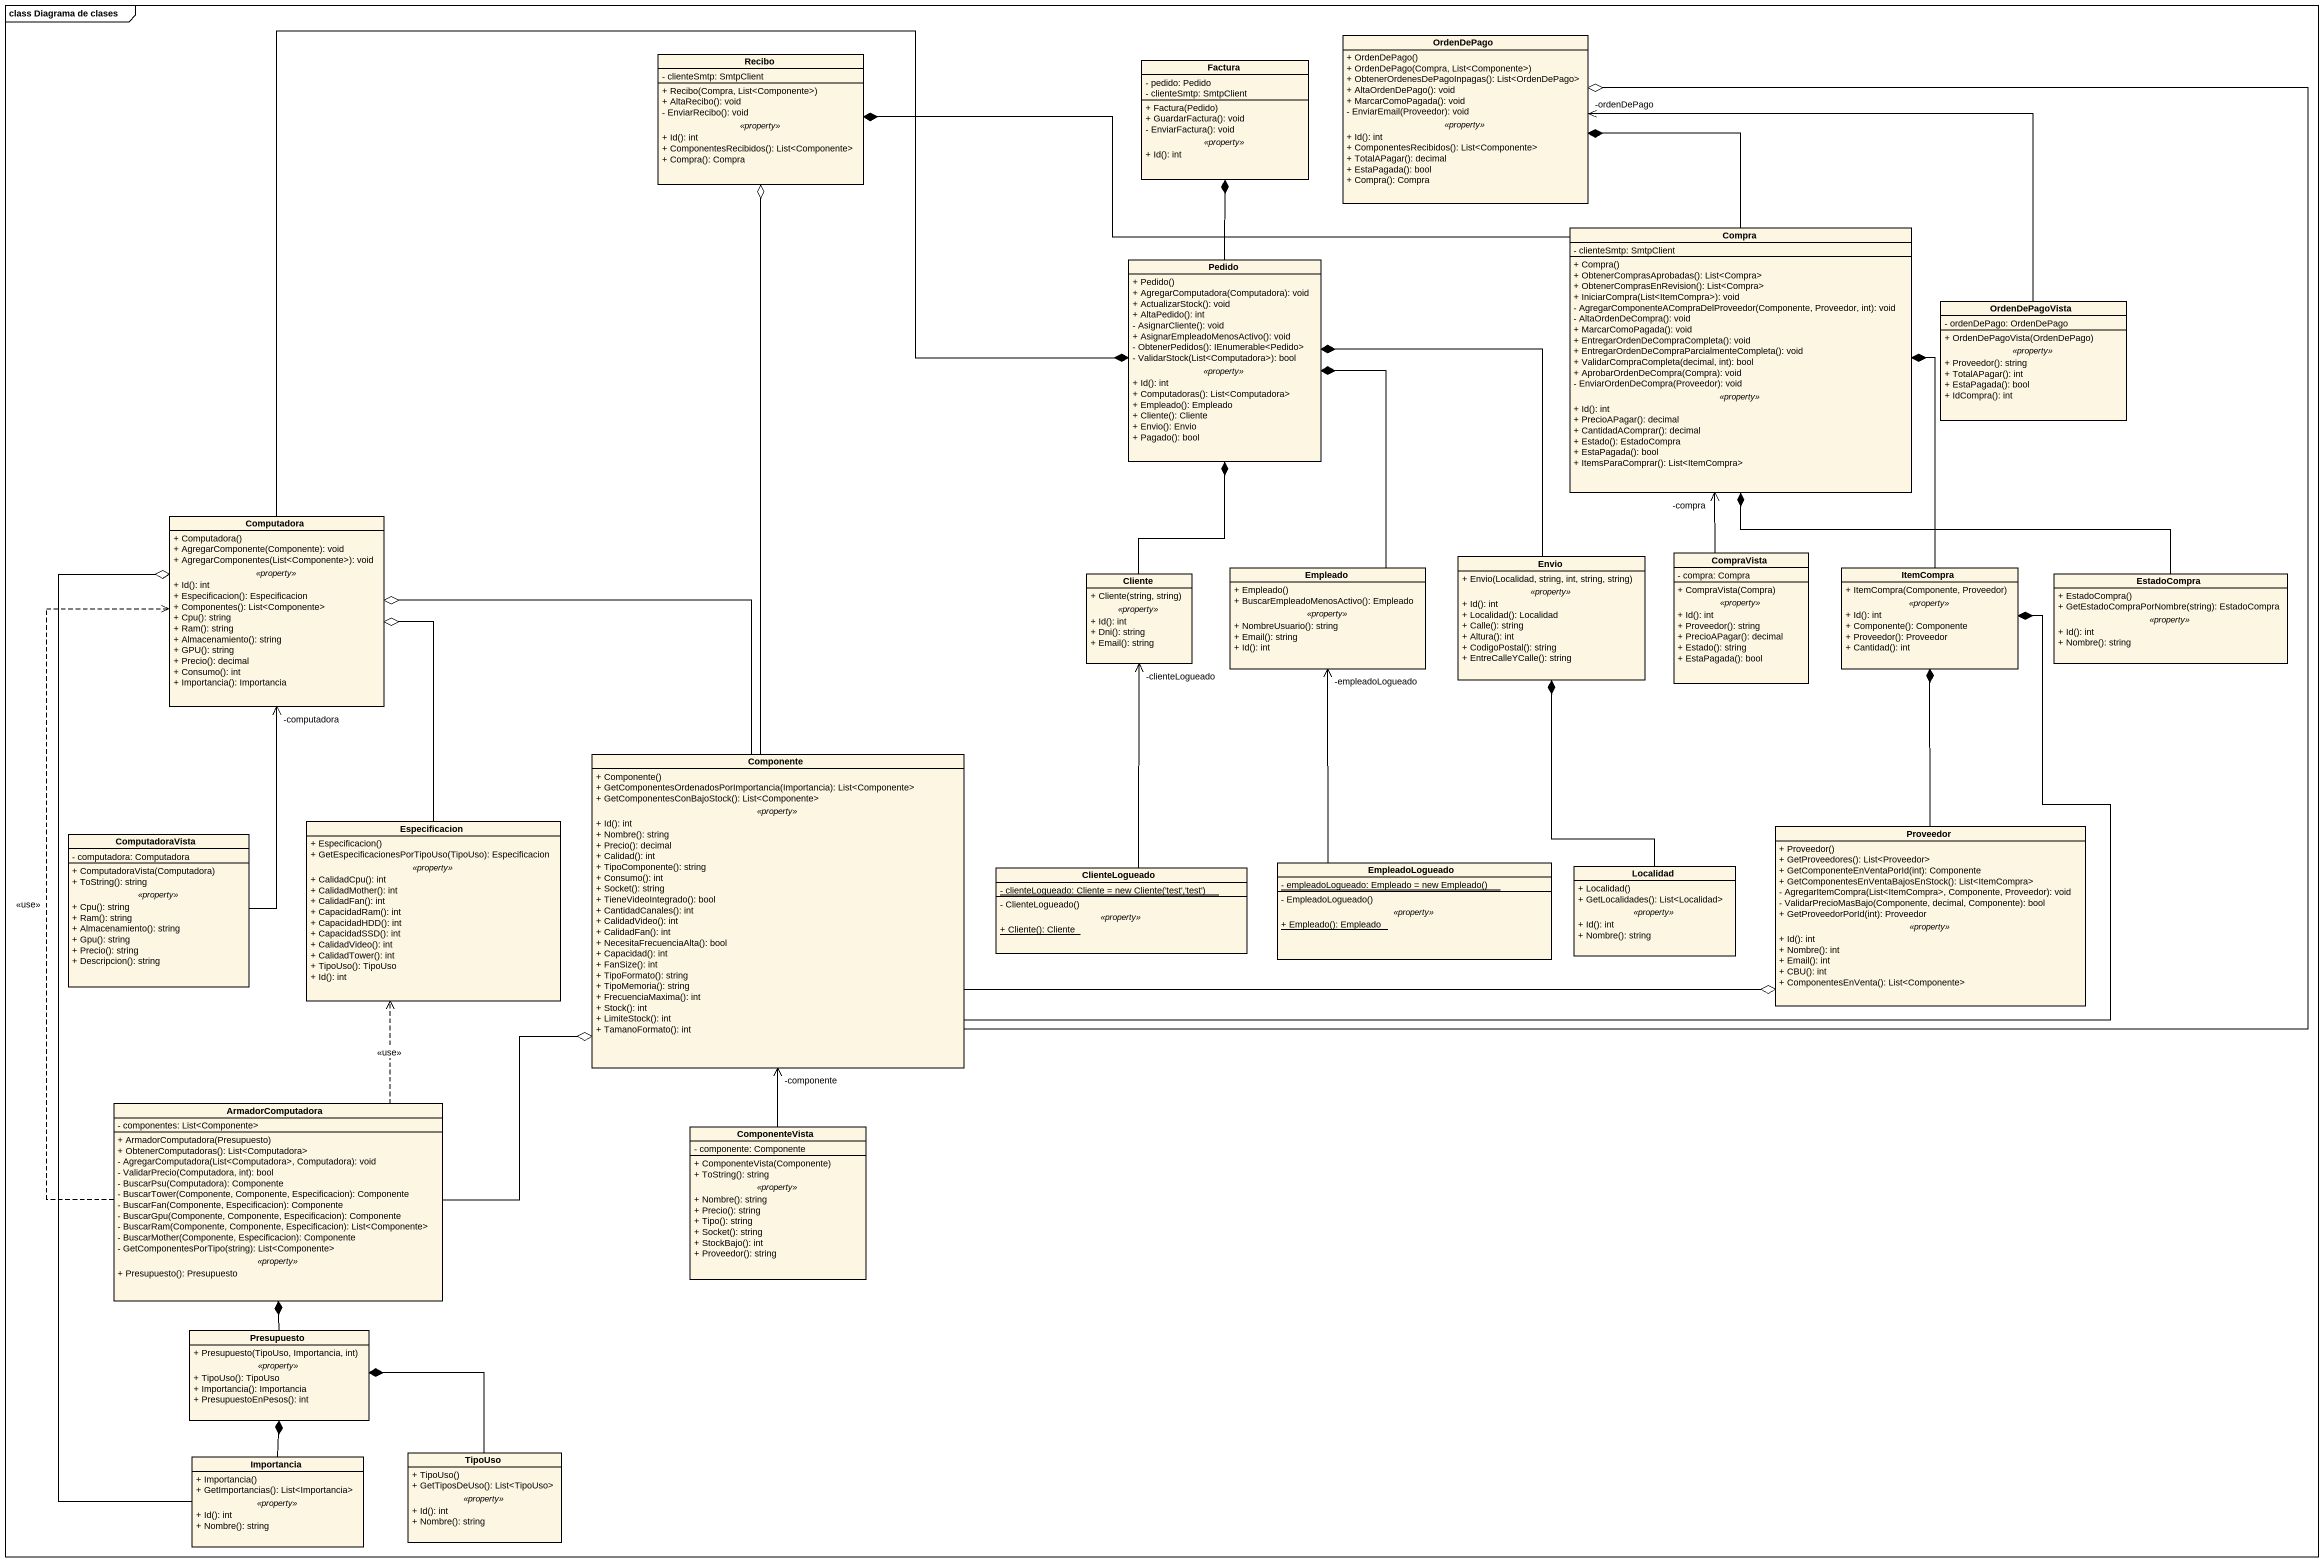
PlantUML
@startuml
mainframe class Diagrama de clases
hide circle
hide empty members
skinparam classAttributeIconSize 0
class OrdenDePago {
  + OrdenDePago()
  + OrdenDePago(Compra, List<Componente>)
  + ObtenerOrdenesDePagoInpagas(): List<OrdenDePago>
  + AltaOrdenDePago(): void
  + MarcarComoPagada(): void
  - EnviarEmail(Proveedor): void
  .. <<property>> ..
  + Id(): int
  + ComponentesRecibidos(): List<Componente>
  + TotalAPagar(): decimal
  + EstaPagada(): bool
  + Compra(): Compra
}
class Recibo {
  - clienteSmtp: SmtpClient
  --
  + Recibo(Compra, List<Componente>)
  + AltaRecibo(): void
  - EnviarRecibo(): void
  .. <<property>> ..
  + Id(): int
  + ComponentesRecibidos(): List<Componente>
  + Compra(): Compra
}
class Factura {
  - pedido: Pedido
  - clienteSmtp: SmtpClient
  --
  + Factura(Pedido)
  + GuardarFactura(): void
  - EnviarFactura(): void
  .. <<property>> ..
  + Id(): int
}
class Compra {
  - clienteSmtp: SmtpClient
  --
  + Compra()
  + ObtenerComprasAprobadas(): List<Compra>
  + ObtenerComprasEnRevision(): List<Compra>
  + IniciarCompra(List<ItemCompra>): void
  - AgregarComponenteACompraDelProveedor(Componente, Proveedor, int): void
  - AltaOrdenDeCompra(): void
  + MarcarComoPagada(): void
  + EntregarOrdenDeCompraCompleta(): void
  + EntregarOrdenDeCompraParcialmenteCompleta(): void
  + ValidarCompraCompleta(decimal, int): bool
  + AprobarOrdenDeCompra(Compra): void
  - EnviarOrdenDeCompra(Proveedor): void
  .. <<property>> ..
  + Id(): int
  + PrecioAPagar(): decimal
  + CantidadAComprar(): decimal
  + Estado(): EstadoCompra
  + EstaPagada(): bool
  + ItemsParaComprar(): List<ItemCompra>
}
class Pedido {
  + Pedido()
  + AgregarComputadora(Computadora): void
  + ActualizarStock(): void
  + AltaPedido(): int
  - AsignarCliente(): void
  + AsignarEmpleadoMenosActivo(): void
  - ObtenerPedidos(): IEnumerable<Pedido>
  - ValidarStock(List<Computadora>): bool
  .. <<property>> ..
  + Id(): int
  + Computadoras(): List<Computadora>
  + Empleado(): Empleado
  + Cliente(): Cliente
  + Envio(): Envio
  + Pagado(): bool
}
class OrdenDePagoVista {
  - ordenDePago: OrdenDePago
  --
  + OrdenDePagoVista(OrdenDePago)
  .. <<property>> ..
  + Proveedor(): string
  + TotalAPagar(): int
  + EstaPagada(): bool
  + IdCompra(): int
}
class Computadora {
  + Computadora()
  + AgregarComponente(Componente): void
  + AgregarComponentes(List<Componente>): void
  .. <<property>> ..
  + Id(): int
  + Especificacion(): Especificacion
  + Componentes(): List<Componente>
  + Cpu(): string
  + Ram(): string
  + Almacenamiento(): string
  + GPU(): string
  + Precio(): decimal
  + Consumo(): int
  + Importancia(): Importancia
}
class Cliente {
  + Cliente(string, string)
  .. <<property>> ..
  + Id(): int
  + Dni(): string
  + Email(): string
}
class Empleado {
  + Empleado()
  + BuscarEmpleadoMenosActivo(): Empleado
  .. <<property>> ..
  + NombreUsuario(): string
  + Email(): string
  + Id(): int
}
class Envio {
  + Envio(Localidad, string, int, string, string)
  .. <<property>> ..
  + Id(): int
  + Localidad(): Localidad
  + Calle(): string
  + Altura(): int
  + CodigoPostal(): string
  + EntreCalleYCalle(): string
}
class CompraVista {
  - compra: Compra
  --
  + CompraVista(Compra)
  .. <<property>> ..
  + Id(): int
  + Proveedor(): string
  + PrecioAPagar(): decimal
  + Estado(): string
  + EstaPagada(): bool
}
class ItemCompra {
  + ItemCompra(Componente, Proveedor)
  .. <<property>> ..
  + Id(): int
  + Componente(): Componente
  + Proveedor(): Proveedor
  + Cantidad(): int
}
class EstadoCompra {
  + EstadoCompra()
  + GetEstadoCompraPorNombre(string): EstadoCompra
  .. <<property>> ..
  + Id(): int
  + Nombre(): string
}
class Componente {
  + Componente()
  + GetComponentesOrdenadosPorImportancia(Importancia): List<Componente>
  + GetComponentesConBajoStock(): List<Componente>
  .. <<property>> ..
  + Id(): int
  + Nombre(): string
  + Precio(): decimal
  + Calidad(): int
  + TipoComponente(): string
  + Consumo(): int
  + Socket(): string
  + TieneVideoIntegrado(): bool
  + CantidadCanales(): int
  + CalidadVideo(): int
  + CalidadFan(): int
  + NecesitaFrecuenciaAlta(): bool
  + Capacidad(): int
  + FanSize(): int
  + TipoFormato(): string
  + TipoMemoria(): string
  + FrecuenciaMaxima(): int
  + Stock(): int
  + LimiteStock(): int
  + TamanoFormato(): int
}
class ComputadoraVista {
  - computadora: Computadora
  --
  + ComputadoraVista(Computadora)
  + ToString(): string
  .. <<property>> ..
  + Cpu(): string
  + Ram(): string
  + Almacenamiento(): string
  + Gpu(): string
  + Precio(): string
  + Descripcion(): string
}
class Especificacion {
  + Especificacion()
  + GetEspecificacionesPorTipoUso(TipoUso): Especificacion
  .. <<property>> ..
  + CalidadCpu(): int
  + CalidadMother(): int
  + CalidadFan(): int
  + CapacidadRam(): int
  + CapacidadHDD(): int
  + CapacidadSSD(): int
  + CalidadVideo(): int
  + CalidadTower(): int
  + TipoUso(): TipoUso
  + Id(): int
}
class Proveedor {
  + Proveedor()
  + GetProveedores(): List<Proveedor>
  + GetComponenteEnVentaPorId(int): Componente
  + GetComponentesEnVentaBajosEnStock(): List<ItemCompra>
  - AgregarItemCompra(List<ItemCompra>, Componente, Proveedor): void
  - ValidarPrecioMasBajo(Componente, decimal, Componente): bool
  + GetProveedorPorId(int): Proveedor
  .. <<property>> ..
  + Id(): int
  + Nombre(): int
  + Email(): int
  + CBU(): int
  + ComponentesEnVenta(): List<Componente>
}
class ClienteLogueado {
  {static} {field} - clienteLogueado: Cliente = new Cliente('test','test')
  --
  - ClienteLogueado()
  .. <<property>> ..
  {static} + Cliente(): Cliente
}
class EmpleadoLogueado {
  {static} {field} - empleadoLogueado: Empleado = new Empleado()
  --
  - EmpleadoLogueado()
  .. <<property>> ..
  {static} + Empleado(): Empleado
}
class Localidad {
  + Localidad()
  + GetLocalidades(): List<Localidad>
  .. <<property>> ..
  + Id(): int
  + Nombre(): string
}
class ArmadorComputadora {
  - componentes: List<Componente>
  --
  + ArmadorComputadora(Presupuesto)
  + ObtenerComputadoras(): List<Computadora>
  - AgregarComputadora(List<Computadora>, Computadora): void
  - ValidarPrecio(Computadora, int): bool
  - BuscarPsu(Computadora): Componente
  - BuscarTower(Componente, Componente, Especificacion): Componente
  - BuscarFan(Componente, Especificacion): Componente
  - BuscarGpu(Componente, Componente, Especificacion): Componente
  - BuscarRam(Componente, Componente, Especificacion): List<Componente>
  - BuscarMother(Componente, Especificacion): Componente
  - GetComponentesPorTipo(string): List<Componente>
  .. <<property>> ..
  + Presupuesto(): Presupuesto
}
class ComponenteVista {
  - componente: Componente
  --
  + ComponenteVista(Componente)
  + ToString(): string
  .. <<property>> ..
  + Nombre(): string
  + Precio(): string
  + Tipo(): string
  + Socket(): string
  + StockBajo(): int
  + Proveedor(): string
}
class Presupuesto {
  + Presupuesto(TipoUso, Importancia, int)
  .. <<property>> ..
  + TipoUso(): TipoUso
  + Importancia(): Importancia
  + PresupuestoEnPesos(): int
}
class Importancia {
  + Importancia()
  + GetImportancias(): List<Importancia>
  .. <<property>> ..
  + Id(): int
  + Nombre(): string
}
class TipoUso {
  + TipoUso()
  + GetTiposDeUso(): List<TipoUso>
  .. <<property>> ..
  + Id(): int
  + Nombre(): string
}
Compra -up-* OrdenDePago
Compra -left-* Recibo
Pedido -up-* Factura
OrdenDePagoVista -left-> "-ordenDePago" OrdenDePago
Computadora -right-* Pedido
Cliente -up-* Pedido
Empleado -up-* Pedido
Envio -up-* Pedido
CompraVista -up-> "-compra" Compra
ItemCompra -up-* Compra
EstadoCompra -up-* Compra
Componente -up-o OrdenDePago
Componente -up-o Recibo
Componente -left-o Computadora
Componente -right-* ItemCompra
Componente -right-o Proveedor
ComputadoraVista -up-> "-computadora" Computadora
Especificacion -up-o Computadora
Proveedor -up-* ItemCompra
ClienteLogueado -up-> "-clienteLogueado" Cliente
EmpleadoLogueado -up-> "-empleadoLogueado" Empleado
Localidad -up-* Envio
ArmadorComputadora .up.> Computadora : <<use>>
ArmadorComputadora -right-o Componente
ArmadorComputadora .up.> Especificacion : <<use>>
ComponenteVista -up-> "-componente" Componente
Presupuesto -up-* ArmadorComputadora
Importancia -up-o Computadora
Importancia -up-* Presupuesto
TipoUso -left-* Presupuesto
@enduml
